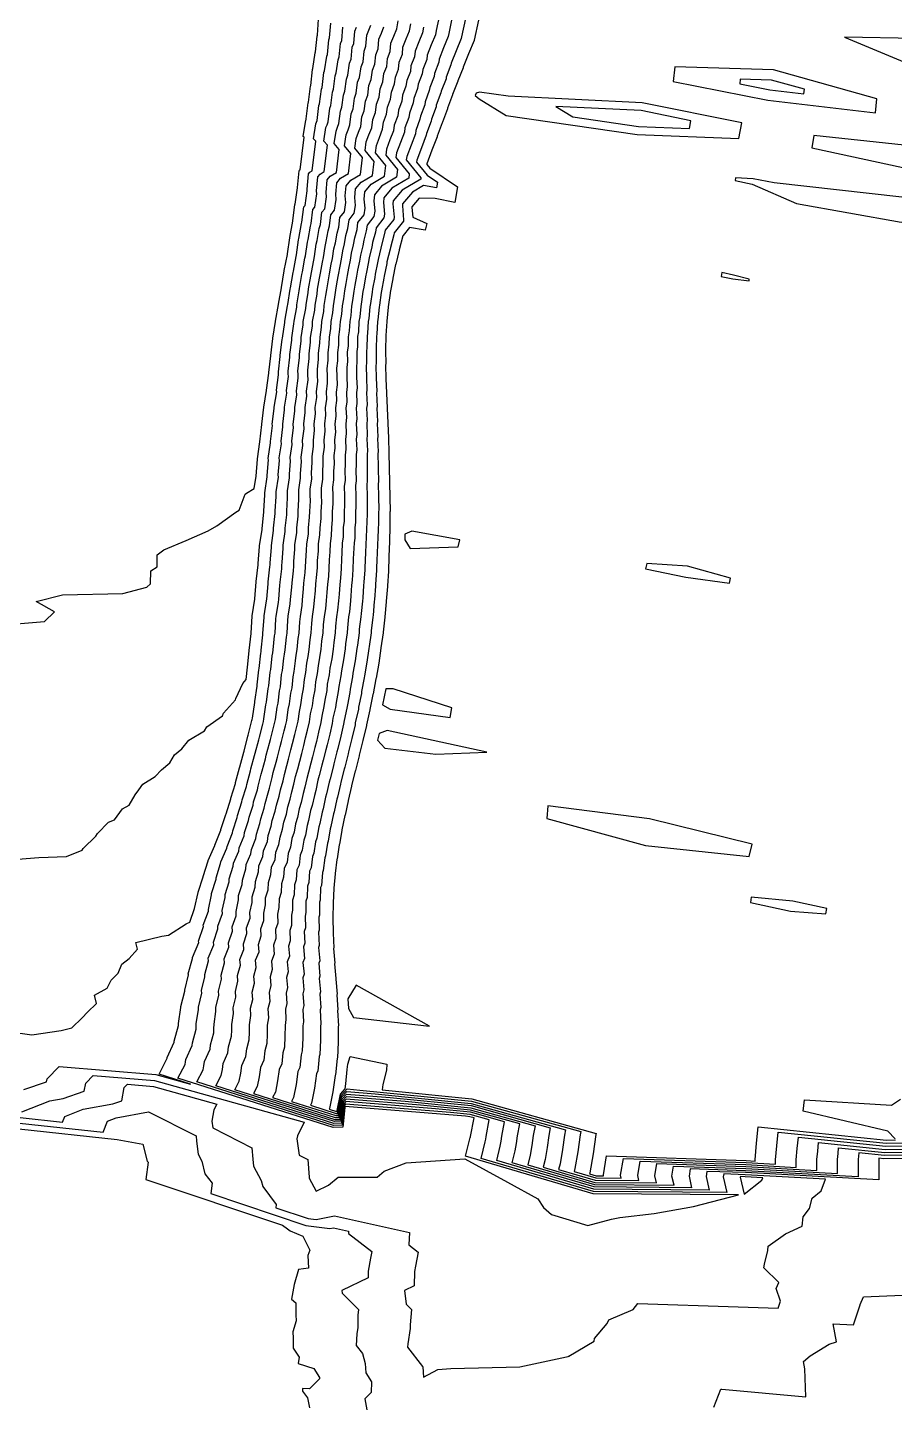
# Model space of a CAD drawing. Header units: metres. Extents: x 706349 to 713144, y 2649082 to 2655455.
# Drawn here: x 712364.1 to 712487.7, y 2651766.8 to 2651963 of the extents above; entities that cross this region are included whole.
import ezdxf

# ---------------------------------------------------------------- set-up
doc = ezdxf.new("R2010")
doc.units = ezdxf.units.M
doc.layers.add('C-TOPO-MAJR', color=9, linetype='Continuous')
doc.layers.add('C-TOPO-MINR', color=8, linetype='Continuous')

msp = doc.modelspace()

# ---------------------------------------------------------------- linework, layer by layer
at = {"layer": 'C-TOPO-MAJR', "color": 9, "linetype": 'Continuous', "lineweight": -3, "flags": 128}
msp.add_lwpolyline([(712422.78, 2651964.81), (712422.32, 2651962.63), (712422.22, 2651962.01), (712421.62, 2651960.56), (712421.03, 2651959.1), (712420.98, 2651958.47), (712420.41, 2651957.04), (712420.35, 2651956.43), (712419.77, 2651954.98), (712419.68, 2651954.37), (712419.14, 2651952.91), (712419.06, 2651952.29), (712418.51, 2651950.83), (712418.43, 2651950.2), (712417.88, 2651948.74), (712417.8, 2651948.11), (712417.24, 2651946.64), (712416.69, 2651945.16), (712416.59, 2651944.52), (712418.48, 2651942.2), (712418.41, 2651941.57), (712416.01, 2651940.14), (712414.86, 2651938.77), (712414.8, 2651938.11), (712414.94, 2651936.43), (712414.86, 2651935.89), (712413.75, 2651934.5), (712413.67, 2651933.86), (712413.26, 2651932.37), (712413.15, 2651931.74), (712412.79, 2651930.25), (712412.7, 2651929.62), (712412.39, 2651928.14), (712412.27, 2651927.51), (712412, 2651926.03), (712411.89, 2651925.38), (712411.69, 2651923.91), (712411.58, 2651923.26), (712411.44, 2651921.77), (712411.32, 2651921.12), (712411.24, 2651919.63), (712411.13, 2651918.98), (712411.11, 2651917.5), (712411.02, 2651916.83), (712411.03, 2651915.33), (712410.96, 2651914.67), (712410.99, 2651913.16), (712411.05, 2651911.64), (712410.97, 2651910.98), (712411.04, 2651909.44), (712410.94, 2651908.78), (712411.02, 2651907.23), (712410.94, 2651906.56), (712411.01, 2651905.01), (712410.93, 2651904.34), (712411, 2651902.81), (712410.9, 2651902.14), (712410.94, 2651900.61), (712410.89, 2651899.95), (712410.93, 2651898.42), (712410.82, 2651897.74), (712410.86, 2651896.21), (712410.88, 2651894.68), (712410.84, 2651894), (712410.82, 2651892.46), (712410.75, 2651891.77), (712410.72, 2651890.24), (712410.62, 2651889.55), (712410.56, 2651888.02), (712410.5, 2651887.3), (712410.45, 2651885.78), (712410.35, 2651884.23), (712410.27, 2651883.53), (712410.17, 2651881.98), (712410.1, 2651881.27), (712409.96, 2651879.71), (712409.85, 2651879), (712409.67, 2651877.45), (712409.63, 2651876.72), (712409.41, 2651875.17), (712409.34, 2651874.45), (712409.1, 2651872.88), (712408.82, 2651871.31), (712408.74, 2651870.61), (712408.44, 2651869.06), (712408.37, 2651868.35), (712408.06, 2651866.8), (712407.96, 2651866.1), (712407.61, 2651864.54), (712407.51, 2651863.82), (712407.15, 2651862.27), (712406.78, 2651860.74), (712406.6, 2651860.06), (712406.23, 2651858.56), (712406.04, 2651857.86), (712405.67, 2651856.39), (712405.48, 2651855.7), (712405.15, 2651854.24), (712404.97, 2651853.54), (712404.65, 2651852.1), (712404.43, 2651851.4), (712404.15, 2651849.97), (712403.92, 2651849.27), (712403.68, 2651847.86), (712403.44, 2651847.16), (712403.24, 2651845.74), (712402.96, 2651845.04), (712402.79, 2651843.62), (712402.48, 2651842.92), (712402.37, 2651841.5), (712402.14, 2651840.77), (712402.09, 2651839.35), (712401.85, 2651838.63), (712401.84, 2651837.2), (712401.68, 2651836.45), (712401.72, 2651835.01), (712401.45, 2651834.28), (712401.53, 2651832.82), (712401.28, 2651832.06), (712401.4, 2651830.6), (712401.09, 2651829.83), (712401.22, 2651828.38), (712401, 2651827.59), (712401.12, 2651826.14), (712400.94, 2651825.35), (712401.03, 2651823.87), (712400.83, 2651823.07), (712400.91, 2651821.57), (712400.78, 2651820.75), (712400.77, 2651819.21), (712400.7, 2651817.65), (712400.48, 2651816.85), (712400.32, 2651815.27), (712399.96, 2651814.46), (712399.72, 2651812.86), (712399.41, 2651811.25), (712399, 2651810.46), (712407.95, 2651807.61), (712408.52, 2651807.63), (712408.63, 2651808.76), (712408.93, 2651810.27), (712409.56, 2651810.96), (712415.76, 2651810.46), (712427.3, 2651809.31), (712438.59, 2651806.16), (712438.39, 2651805.07), (712438.13, 2651803.33), (712437.85, 2651801.62), (712437.58, 2651800.53), (712444.96, 2651798.36), (712453.73, 2651798.29), (712453.49, 2651799.31), (712453.78, 2651801.04), (712466.47, 2651800.61), (712476.59, 2651800.06), (712476.6, 2651801.61), (712476.71, 2651802.83), (712476.83, 2651804.05), (712486.35, 2651803.06), (712496.39, 2651803.23)], dxfattribs=at)
at = {"layer": 'C-TOPO-MAJR', "color": 9, "linetype": 'Continuous', "lineweight": -3, "elevation": -10, "flags": 128}
msp.add_lwpolyline([(712363.27, 2651808.43), (712367.27, 2651809.99), (712369.16, 2651810.33), (712372.15, 2651811.35), (712372.37, 2651812.51), (712373.44, 2651813.61), (712382.19, 2651812.89), (712403.51, 2651806.94), (712402.54, 2651804.99), (712402.46, 2651804.56), (712402.78, 2651802.26), (712404.02, 2651801.63), (712404.23, 2651799.12), (712404.24, 2651798.97), (712405.22, 2651797.11), (712407, 2651797.97), (712408.37, 2651799.12), (712413.91, 2651799.11), (712414.92, 2651799.94), (712418.04, 2651801.13), (712426.41, 2651801.71), (712432.49, 2651798.4), (712436.84, 2651796.04), (712437.61, 2651794.78), (712438.76, 2651793.8), (712443.96, 2651792.23), (712447.31, 2651793.13), (712448.5, 2651793.37), (712453.4, 2651793.92), (712459.01, 2651794.93), (712465.4, 2651796.58), (712444.7, 2651796.75), (712426.53, 2651802.1), (712427.19, 2651804.77), (712427.2, 2651804.83), (712427.21, 2651804.89), (712427.72, 2651807.56), (712427.13, 2651807.73), (712426.53, 2651807.79), (712409.37, 2651809.17), (712409.33, 2651809.12), (712409.31, 2651809.02), (712409.03, 2651806.23), (712407.62, 2651806.18), (712385.52, 2651813.24), (712386.53, 2651815.18), (712386.59, 2651815.53), (712386.65, 2651815.88), (712387.54, 2651817.86), (712387.57, 2651818.25), (712388.11, 2651820.22), (712388.13, 2651820.61), (712388.13, 2651820.99), (712388.45, 2651823), (712388.43, 2651823.37), (712388.91, 2651825.35), (712388.89, 2651825.71), (712389.36, 2651827.66), (712389.33, 2651828.02), (712389.88, 2651829.97), (712389.84, 2651830.34), (712390.62, 2651832.23), (712390.59, 2651832.63), (712391.2, 2651834.5), (712391.18, 2651834.92), (712391.85, 2651836.71), (712391.83, 2651837.14), (712392.23, 2651839), (712392.24, 2651839.41), (712392.83, 2651841.21), (712392.84, 2651841.63), (712393.4, 2651843.45), (712393.43, 2651843.87), (712394.2, 2651845.61), (712394.25, 2651846.06), (712394.94, 2651847.79), (712395.01, 2651848.25), (712395.59, 2651849.99), (712395.67, 2651850.45), (712396.22, 2651852.17), (712396.31, 2651852.64), (712396.84, 2651854.36), (712396.95, 2651854.84), (712397.4, 2651856.57), (712397.52, 2651857.06), (712397.98, 2651858.76), (712398.11, 2651859.27), (712398.57, 2651861), (712398.7, 2651861.53), (712399.13, 2651863.22), (712399.27, 2651863.78), (712399.4, 2651864.35), (712399.65, 2651866.13), (712399.78, 2651866.71), (712400.01, 2651868.45), (712400.13, 2651869.03), (712400.3, 2651870.77), (712400.41, 2651871.36), (712400.61, 2651873.1), (712400.72, 2651873.7), (712400.81, 2651874.31), (712400.98, 2651876.09), (712401.07, 2651876.7), (712401.18, 2651878.49), (712401.25, 2651879.1), (712401.53, 2651880.84), (712401.58, 2651881.47), (712401.74, 2651883.23), (712401.78, 2651883.87), (712401.98, 2651885.59), (712402.02, 2651886.25), (712402.05, 2651886.88), (712402.18, 2651888.65), (712402.2, 2651889.3), (712402.46, 2651891.01), (712402.47, 2651891.68), (712402.65, 2651893.38), (712402.66, 2651894.06), (712402.77, 2651895.75), (712402.76, 2651896.42), (712402.74, 2651897.1), (712403, 2651898.78), (712402.99, 2651899.47), (712403.11, 2651901.11), (712403.09, 2651901.79), (712403.33, 2651903.44), (712403.29, 2651904.13), (712403.49, 2651905.8), (712403.46, 2651906.51), (712403.67, 2651908.15), (712403.63, 2651908.86), (712403.89, 2651910.47), (712403.85, 2651911.18), (712404.06, 2651912.81), (712404.03, 2651913.51), (712404.01, 2651914.2), (712404.2, 2651915.84), (712404.2, 2651916.53), (712404.41, 2651918.17), (712404.42, 2651918.84), (712404.68, 2651920.46), (712404.71, 2651921.14), (712405.01, 2651922.76), (712405.08, 2651923.45), (712405.34, 2651925.04), (712405.43, 2651925.71), (712405.71, 2651927.31), (712405.83, 2651928), (712406.12, 2651929.56), (712406.26, 2651930.25), (712406.49, 2651931.82), (712406.66, 2651932.51), (712406.94, 2651934.06), (712407.12, 2651934.76), (712407.33, 2651936.34), (712407.85, 2651936.99), (712408.07, 2651938.51), (712408, 2651939.3), (712408.15, 2651940.91), (712408.69, 2651941.56), (712409.82, 2651942.23), (712410.15, 2651945.09), (712409.26, 2651946.19), (712409.5, 2651947.76), (712409.76, 2651948.46), (712410.03, 2651949.16), (712410.22, 2651950.73), (712410.48, 2651951.43), (712410.67, 2651952.97), (712410.94, 2651953.68), (712411.13, 2651955.23), (712411.39, 2651955.93), (712411.62, 2651957.46), (712411.9, 2651958.17), (712412.04, 2651959.69), (712412.32, 2651960.4), (712412.44, 2651961.96), (712412.73, 2651962.68), (712413.03, 2651963.4)], dxfattribs=at)
msp.add_lwpolyline([(712465.7, 2651799.19), (712465.68, 2651799.1), (712466.24, 2651796.7), (712468.75, 2651798.66), (712468.89, 2651799.03), (712466.38, 2651799.17), (712465.7, 2651799.19)], close=True, dxfattribs=at)
at = {"layer": 'C-TOPO-MINR', "color": 8, "linetype": 'Continuous', "lineweight": -3, "flags": 128}
for points, elevation in [([(712359.66, 2651877.79), (712366.51, 2651878.35), (712367.92, 2651879.7), (712365.32, 2651881.2), (712369.08, 2651882.13), (712377.67, 2651882.32), (712381.07, 2651883.25), (712381.58, 2651883.73), (712381.67, 2651885.58), (712382.56, 2651886.14), (712382.57, 2651887.84), (712383.49, 2651888.55), (712386.67, 2651889.91), (712389.83, 2651891.28), (712391.07, 2651891.98), (712393.76, 2651893.95), (712394.23, 2651894.23), (712395.09, 2651896.51), (712395.29, 2651896.65), (712396.39, 2651897.31), (712396.66, 2651899.06), (712396.66, 2651899.08), (712396.84, 2651901.5), (712396.84, 2651901.52), (712397.19, 2651903.94), (712397.19, 2651903.97), (712397.47, 2651906.43), (712397.47, 2651906.46), (712397.78, 2651908.89), (712397.78, 2651908.93), (712398.16, 2651911.3), (712398.16, 2651911.35), (712398.46, 2651913.75), (712398.46, 2651913.79), (712398.46, 2651913.83), (712398.74, 2651916.25), (712398.74, 2651916.28), (712399.06, 2651918.7), (712399.06, 2651918.74), (712399.43, 2651921.13), (712399.43, 2651921.16), (712399.87, 2651923.55), (712399.87, 2651923.59), (712400.26, 2651925.94), (712400.26, 2651925.98), (712400.67, 2651928.35), (712400.68, 2651928.39), (712401.11, 2651930.7), (712401.12, 2651930.75), (712401.46, 2651933.07), (712401.47, 2651933.12), (712401.87, 2651935.41), (712401.89, 2651935.47), (712402.19, 2651937.81), (712402.24, 2651937.87), (712402.58, 2651940.17), (712402.57, 2651940.24), (712402.79, 2651942.63), (712402.84, 2651942.69), (712402.95, 2651942.75), (712403.49, 2651947.41), (712403.39, 2651947.52), (712403.74, 2651949.84), (712403.78, 2651949.92), (712403.81, 2651950.01), (712404.09, 2651952.32), (712404.13, 2651952.41), (712404.4, 2651954.69), (712404.44, 2651954.79), (712404.72, 2651957.08), (712404.76, 2651957.19), (712405.09, 2651959.44), (712405.14, 2651959.56), (712405.35, 2651961.81), (712405.4, 2651961.94), (712405.57, 2651964.25)], -18), ([(712424.63, 2651964.57), (712424.13, 2651962.17), (712424.06, 2651961.74), (712423.39, 2651960.13), (712422.75, 2651958.53), (712422.71, 2651958.09), (712422.08, 2651956.51), (712422.04, 2651956.08), (712421.4, 2651954.49), (712421.34, 2651954.05), (712420.74, 2651952.45), (712420.69, 2651952.01), (712420.08, 2651950.4), (712420.02, 2651949.96), (712419.41, 2651948.34), (712419.36, 2651947.9), (712418.74, 2651946.28), (712418.13, 2651944.64), (712418.06, 2651944.19), (712420.14, 2651941.62), (712420.12, 2651941.43), (712417.47, 2651939.85), (712416.2, 2651938.34), (712416.16, 2651937.88), (712416.32, 2651936.02), (712416.27, 2651935.67), (712415.04, 2651934.13), (712414.98, 2651933.68), (712414.53, 2651932.03), (712414.45, 2651931.59), (712414.05, 2651929.94), (712413.98, 2651929.49), (712413.64, 2651927.85), (712413.56, 2651927.41), (712413.26, 2651925.77), (712413.18, 2651925.31), (712412.96, 2651923.68), (712412.89, 2651923.23), (712412.72, 2651921.57), (712412.64, 2651921.11), (712412.55, 2651919.47), (712412.48, 2651919.01), (712412.44, 2651917.36), (712412.38, 2651916.89), (712412.4, 2651915.23), (712412.35, 2651914.76), (712412.39, 2651913.09), (712412.45, 2651911.4), (712412.39, 2651910.94), (712412.47, 2651909.23), (712412.4, 2651908.77), (712412.5, 2651907.04), (712412.44, 2651906.57), (712412.51, 2651904.86), (712412.45, 2651904.38), (712412.53, 2651902.68), (712412.47, 2651902.21), (712412.51, 2651900.52), (712412.47, 2651900.05), (712412.51, 2651898.35), (712412.44, 2651897.87), (712412.48, 2651896.17), (712412.5, 2651894.47), (712412.47, 2651893.99), (712412.46, 2651892.28), (712412.4, 2651891.79), (712412.37, 2651890.09), (712412.3, 2651889.6), (712412.24, 2651887.89), (712412.2, 2651887.39), (712412.14, 2651885.69), (712412.03, 2651883.96), (712411.97, 2651883.46), (712411.85, 2651881.73), (712411.81, 2651881.23), (712411.65, 2651879.48), (712411.57, 2651878.99), (712411.37, 2651877.24), (712411.34, 2651876.73), (712411.09, 2651874.98), (712411.04, 2651874.47), (712410.78, 2651872.72), (712410.46, 2651870.96), (712410.41, 2651870.46), (712410.07, 2651868.71), (712410.02, 2651868.21), (712409.67, 2651866.47), (712409.6, 2651865.97), (712409.2, 2651864.22), (712409.13, 2651863.71), (712408.72, 2651861.97), (712408.31, 2651860.25), (712408.18, 2651859.77), (712407.76, 2651858.07), (712407.63, 2651857.58), (712407.21, 2651855.91), (712407.07, 2651855.43), (712406.7, 2651853.77), (712406.57, 2651853.28), (712406.21, 2651851.65), (712406.06, 2651851.16), (712405.73, 2651849.53), (712405.58, 2651849.04), (712405.3, 2651847.44), (712405.13, 2651846.94), (712404.9, 2651845.33), (712404.7, 2651844.83), (712404.51, 2651843.23), (712404.29, 2651842.73), (712404.16, 2651841.11), (712404, 2651840.59), (712403.94, 2651838.98), (712403.77, 2651838.47), (712403.76, 2651836.84), (712403.65, 2651836.31), (712403.7, 2651834.67), (712403.51, 2651834.16), (712403.59, 2651832.49), (712403.42, 2651831.95), (712403.56, 2651830.27), (712403.34, 2651829.73), (712403.49, 2651828.06), (712403.33, 2651827.51), (712403.48, 2651825.83), (712403.34, 2651825.27), (712403.45, 2651823.58), (712403.31, 2651823.01), (712403.4, 2651821.28), (712403.31, 2651820.7), (712403.3, 2651818.93), (712403.21, 2651817.14), (712403.06, 2651816.57), (712402.88, 2651814.75), (712402.62, 2651814.18), (712402.35, 2651812.33), (712401.98, 2651810.47), (712401.69, 2651809.91), (712408.01, 2651807.9), (712408.42, 2651807.91), (712408.5, 2651808.71), (712408.84, 2651810.5), (712409.59, 2651811.32), (712413.61, 2651811), (712427.33, 2651809.63), (712440.77, 2651805.88), (712440.62, 2651805.11), (712440.32, 2651803.03), (712439.98, 2651800.99), (712439.78, 2651800.22), (712445.01, 2651798.68), (712451.22, 2651798.63), (712451.05, 2651799.36), (712451.4, 2651801.41), (712466.49, 2651800.89), (712473.65, 2651800.5), (712473.66, 2651801.6), (712473.8, 2651803.2), (712473.96, 2651804.79), (712486.41, 2651803.51), (712493.52, 2651803.62)], 2), ([(712426.49, 2651964.33), (712425.93, 2651961.71), (712425.89, 2651961.46), (712425.17, 2651959.71), (712424.46, 2651957.96), (712424.44, 2651957.7), (712423.75, 2651955.98), (712423.73, 2651955.73), (712423.03, 2651953.99), (712423, 2651953.74), (712422.34, 2651951.99), (712422.31, 2651951.73), (712421.64, 2651949.97), (712421.61, 2651949.71), (712420.94, 2651947.95), (712420.91, 2651947.69), (712420.23, 2651945.91), (712419.56, 2651944.12), (712419.52, 2651943.86), (712421.05, 2651941.97), (712422.51, 2651940.98), (712422.38, 2651940.16), (712420.53, 2651940.52), (712418.93, 2651939.57), (712417.54, 2651937.91), (712417.52, 2651937.64), (712417.69, 2651935.6), (712417.67, 2651935.45), (712416.32, 2651933.77), (712416.29, 2651933.5), (712415.8, 2651931.69), (712415.75, 2651931.43), (712415.31, 2651929.63), (712415.27, 2651929.37), (712414.89, 2651927.57), (712414.85, 2651927.31), (712414.52, 2651925.51), (712414.47, 2651925.24), (712414.23, 2651923.46), (712414.19, 2651923.19), (712414.01, 2651921.38), (712413.96, 2651921.11), (712413.86, 2651919.3), (712413.82, 2651919.03), (712413.78, 2651917.23), (712413.75, 2651916.95), (712413.77, 2651915.12), (712413.73, 2651914.85), (712413.78, 2651913.02), (712413.85, 2651911.17), (712413.82, 2651910.9), (712413.9, 2651909.02), (712413.86, 2651908.75), (712413.97, 2651906.86), (712413.93, 2651906.58), (712414.01, 2651904.7), (712413.98, 2651904.42), (712414.07, 2651902.56), (712414.03, 2651902.28), (712414.07, 2651900.42), (712414.05, 2651900.14), (712414.1, 2651898.28), (712414.06, 2651898), (712414.1, 2651896.13), (712414.13, 2651894.26), (712414.11, 2651893.98), (712414.09, 2651892.1), (712414.06, 2651891.81), (712414.02, 2651889.94), (712413.98, 2651889.65), (712413.91, 2651887.77), (712413.89, 2651887.47), (712413.83, 2651885.6), (712413.7, 2651883.68), (712413.67, 2651883.39), (712413.54, 2651881.48), (712413.51, 2651881.19), (712413.34, 2651879.26), (712413.29, 2651878.97), (712413.07, 2651877.03), (712413.05, 2651876.73), (712412.78, 2651874.8), (712412.75, 2651874.5), (712412.46, 2651872.55), (712412.11, 2651870.6), (712412.07, 2651870.31), (712411.7, 2651868.37), (712411.67, 2651868.08), (712411.27, 2651866.14), (712411.24, 2651865.85), (712410.8, 2651863.91), (712410.76, 2651863.61), (712410.3, 2651861.66), (712409.84, 2651859.75), (712409.76, 2651859.47), (712409.29, 2651857.58), (712409.22, 2651857.3), (712408.75, 2651855.44), (712408.67, 2651855.15), (712408.25, 2651853.3), (712408.17, 2651853.02), (712407.77, 2651851.19), (712407.68, 2651850.91), (712407.32, 2651849.09), (712407.23, 2651848.8), (712406.91, 2651847.02), (712406.82, 2651846.73), (712406.56, 2651844.92), (712406.44, 2651844.63), (712406.23, 2651842.83), (712406.1, 2651842.54), (712405.96, 2651840.72), (712405.86, 2651840.42), (712405.79, 2651838.61), (712405.7, 2651838.31), (712405.69, 2651836.48), (712405.62, 2651836.17), (712405.67, 2651834.33), (712405.56, 2651834.03), (712405.66, 2651832.15), (712405.55, 2651831.84), (712405.72, 2651829.95), (712405.59, 2651829.63), (712405.76, 2651827.75), (712405.67, 2651827.42), (712405.83, 2651825.53), (712405.75, 2651825.2), (712405.87, 2651823.28), (712405.79, 2651822.95), (712405.9, 2651820.99), (712405.84, 2651820.66), (712405.83, 2651818.65), (712405.73, 2651816.62), (712405.64, 2651816.29), (712405.44, 2651814.23), (712405.29, 2651813.9), (712404.97, 2651811.8), (712404.56, 2651809.68), (712404.39, 2651809.36), (712408.08, 2651808.18), (712408.31, 2651808.19), (712408.36, 2651808.65), (712408.76, 2651810.73), (712409.63, 2651811.68), (712411.46, 2651811.53), (712427.36, 2651809.95), (712442.94, 2651805.6), (712442.86, 2651805.15), (712442.51, 2651802.73), (712442.11, 2651800.36), (712441.99, 2651799.91), (712445.07, 2651799), (712448.71, 2651798.97), (712448.61, 2651799.4), (712449.01, 2651801.77), (712466.5, 2651801.18), (712470.71, 2651800.95), (712470.72, 2651801.6), (712470.89, 2651803.57), (712471.09, 2651805.54), (712486.48, 2651803.95), (712490.65, 2651804.02)], 4), ([(712428.34, 2651964.09), (712427.74, 2651961.25), (712427.73, 2651961.18), (712426.95, 2651959.28), (712426.18, 2651957.39), (712426.17, 2651957.31), (712425.43, 2651955.45), (712425.42, 2651955.38), (712424.67, 2651953.5), (712424.65, 2651953.43), (712423.95, 2651951.53), (712423.94, 2651951.45), (712423.21, 2651949.54), (712423.2, 2651949.47), (712422.47, 2651947.55), (712422.47, 2651947.47), (712421.73, 2651945.55), (712421, 2651943.6), (712420.99, 2651943.52), (712421.43, 2651942.98), (712425.36, 2651940.31), (712425.01, 2651938.09), (712422.17, 2651938.65), (712419.9, 2651938.69), (712418.88, 2651937.48), (712418.87, 2651937.4), (712419, 2651936.01), (712421, 2651935.09), (712420.76, 2651934.17), (712418.53, 2651934.55), (712417.6, 2651933.4), (712417.59, 2651933.32), (712417.06, 2651931.36), (712417.05, 2651931.28), (712416.56, 2651929.32), (712416.55, 2651929.24), (712416.15, 2651927.28), (712416.13, 2651927.21), (712415.77, 2651925.25), (712415.76, 2651925.18), (712415.5, 2651923.23), (712415.49, 2651923.15), (712415.29, 2651921.18), (712415.28, 2651921.1), (712415.17, 2651919.14), (712415.16, 2651919.06), (712415.12, 2651917.09), (712415.11, 2651917.02), (712415.13, 2651915.02), (712415.12, 2651914.94), (712415.17, 2651912.95), (712415.25, 2651910.93), (712415.24, 2651910.86), (712415.34, 2651908.81), (712415.32, 2651908.74), (712415.44, 2651906.67), (712415.43, 2651906.6), (712415.52, 2651904.54), (712415.51, 2651904.46), (712415.6, 2651902.43), (712415.59, 2651902.35), (712415.64, 2651900.32), (712415.64, 2651900.24), (712415.68, 2651898.21), (712415.67, 2651898.13), (712415.72, 2651896.09), (712415.75, 2651894.05), (712415.74, 2651893.96), (712415.72, 2651891.91), (712415.72, 2651891.83), (712415.68, 2651889.78), (712415.66, 2651889.7), (712415.59, 2651887.64), (712415.58, 2651887.56), (712415.51, 2651885.51), (712415.38, 2651883.41), (712415.37, 2651883.33), (712415.22, 2651881.23), (712415.22, 2651881.15), (712415.02, 2651879.03), (712415.01, 2651878.95), (712414.77, 2651876.82), (712414.76, 2651876.74), (712414.46, 2651874.61), (712414.45, 2651874.53), (712414.14, 2651872.39), (712413.75, 2651870.24), (712413.74, 2651870.16), (712413.33, 2651868.03), (712413.32, 2651867.94), (712412.88, 2651865.81), (712412.87, 2651865.73), (712412.39, 2651863.59), (712412.38, 2651863.5), (712411.88, 2651861.36), (712411.37, 2651859.26), (712411.35, 2651859.18), (712410.82, 2651857.1), (712410.8, 2651857.01), (712410.28, 2651854.96), (712410.26, 2651854.88), (712409.8, 2651852.84), (712409.78, 2651852.75), (712409.33, 2651850.74), (712409.31, 2651850.66), (712408.9, 2651848.65), (712408.88, 2651848.56), (712408.53, 2651846.59), (712408.5, 2651846.51), (712408.21, 2651844.5), (712408.18, 2651844.42), (712407.95, 2651842.43), (712407.91, 2651842.35), (712407.75, 2651840.34), (712407.72, 2651840.25), (712407.65, 2651838.24), (712407.62, 2651838.15), (712407.61, 2651836.12), (712407.59, 2651836.04), (712407.65, 2651833.99), (712407.62, 2651833.9), (712407.72, 2651831.81), (712407.69, 2651831.73), (712407.87, 2651829.62), (712407.84, 2651829.53), (712408.03, 2651827.43), (712408, 2651827.33), (712408.19, 2651825.22), (712408.16, 2651825.13), (712408.3, 2651822.99), (712408.27, 2651822.89), (712408.39, 2651820.71), (712408.37, 2651820.61), (712408.35, 2651818.37), (712408.25, 2651816.11), (712408.22, 2651816.01), (712407.99, 2651813.71), (712407.95, 2651813.61), (712407.6, 2651811.26), (712407.14, 2651808.9), (712407.09, 2651808.8), (712408.14, 2651808.47), (712408.21, 2651808.47), (712408.22, 2651808.6), (712408.68, 2651810.96), (712409.36, 2651811.71), (712409.47, 2651812.42), (712409.64, 2651814.46), (712409.71, 2651815.21), (712410.06, 2651816.32), (712415.3, 2651815.21), (712415.23, 2651814.38), (712414.72, 2651812.31), (712414.65, 2651811.54), (712427.4, 2651810.27), (712445.12, 2651805.32), (712445.09, 2651805.18), (712444.69, 2651802.43), (712444.24, 2651799.73), (712444.2, 2651799.59), (712445.12, 2651799.32), (712446.2, 2651799.31), (712446.17, 2651799.44), (712446.63, 2651802.14), (712466.52, 2651801.47), (712467.78, 2651801.4), (712467.78, 2651801.59), (712467.98, 2651803.94), (712468.22, 2651806.28), (712486.54, 2651804.39), (712487.79, 2651804.41)], 6), ([(712358.56, 2651820.24), (712364.71, 2651819.4), (712368.85, 2651820.04), (712370.39, 2651820.38), (712371.88, 2651821.85), (712372.64, 2651822.62), (712373.92, 2651823.89), (712373.6, 2651825.04), (712375.42, 2651826.06), (712375.98, 2651827.21), (712377.01, 2651828.19), (712377.5, 2651829.48), (712378.56, 2651830.29), (712379.73, 2651831.61), (712379.5, 2651832.58), (712383.2, 2651833.46), (712384.15, 2651833.63), (712386.71, 2651835.25), (712386.78, 2651835.28), (712387.19, 2651835.49), (712387.89, 2651837.4), (712387.89, 2651837.42), (712388.39, 2651839.71), (712388.39, 2651839.73), (712389.12, 2651841.95), (712389.12, 2651841.97), (712389.81, 2651844.22), (712389.81, 2651844.25), (712390.76, 2651846.41), (712390.77, 2651846.47), (712391.63, 2651848.61), (712391.64, 2651848.69), (712392.35, 2651850.84), (712392.37, 2651850.92), (712393.04, 2651853.05), (712393.06, 2651853.14), (712393.72, 2651855.26), (712393.74, 2651855.37), (712394.3, 2651857.5), (712394.33, 2651857.61), (712394.91, 2651859.71), (712394.94, 2651859.84), (712395.5, 2651861.97), (712395.54, 2651862.12), (712396.07, 2651864.21), (712396.11, 2651864.38), (712396.15, 2651864.56), (712396.46, 2651866.77), (712396.5, 2651866.95), (712396.79, 2651869.11), (712396.83, 2651869.3), (712397.04, 2651871.46), (712397.08, 2651871.66), (712397.32, 2651873.82), (712397.36, 2651874.03), (712397.39, 2651874.25), (712397.61, 2651876.46), (712397.64, 2651876.69), (712397.79, 2651878.91), (712397.81, 2651879.14), (712398.15, 2651881.29), (712398.17, 2651881.55), (712398.37, 2651883.73), (712398.39, 2651884), (712398.63, 2651886.14), (712398.65, 2651886.43), (712398.66, 2651886.72), (712398.83, 2651888.9), (712398.84, 2651889.2), (712399.15, 2651891.32), (712399.16, 2651891.64), (712399.39, 2651893.74), (712399.39, 2651894.08), (712399.53, 2651896.17), (712399.52, 2651896.51), (712399.51, 2651896.84), (712399.83, 2651898.92), (712399.82, 2651899.27), (712399.97, 2651901.3), (712399.96, 2651901.66), (712400.26, 2651903.69), (712400.24, 2651904.05), (712400.48, 2651906.12), (712400.46, 2651906.48), (712400.72, 2651908.52), (712400.7, 2651908.9), (712401.02, 2651910.89), (712401.01, 2651911.27), (712401.26, 2651913.28), (712401.25, 2651913.65), (712401.24, 2651914.02), (712401.47, 2651916.04), (712401.47, 2651916.41), (712401.73, 2651918.44), (712401.74, 2651918.79), (712402.05, 2651920.79), (712402.07, 2651921.15), (712402.44, 2651923.15), (712402.48, 2651923.52), (712402.8, 2651925.49), (712402.85, 2651925.85), (712403.19, 2651927.83), (712403.26, 2651928.19), (712403.62, 2651930.13), (712403.69, 2651930.5), (712403.98, 2651932.44), (712404.07, 2651932.81), (712404.4, 2651934.74), (712404.51, 2651935.11), (712404.76, 2651937.08), (712405.04, 2651937.43), (712405.32, 2651939.34), (712405.29, 2651939.77), (712405.47, 2651941.77), (712405.77, 2651942.12), (712406.38, 2651942.49), (712406.82, 2651946.25), (712406.33, 2651946.86), (712406.62, 2651948.8), (712406.77, 2651949.19), (712406.92, 2651949.58), (712407.15, 2651951.52), (712407.3, 2651951.92), (712407.54, 2651953.83), (712407.69, 2651954.23), (712407.93, 2651956.15), (712408.08, 2651956.56), (712408.35, 2651958.45), (712408.52, 2651958.86), (712408.69, 2651960.75), (712408.86, 2651961.17), (712409.01, 2651963.11)], -14), ([(712362.7, 2651844.46), (712365.67, 2651844.69), (712369.63, 2651844.85), (712371.86, 2651845.75), (712372, 2651845.96), (712373.82, 2651847.72), (712374.03, 2651848.09), (712375.62, 2651849.74), (712376.49, 2651850.08), (712377.6, 2651851.65), (712378.54, 2651852.13), (712379.41, 2651853.62), (712379.96, 2651854.35), (712380.51, 2651855.14), (712382.29, 2651856.25), (712383.17, 2651857.2), (712384.36, 2651858.18), (712385.04, 2651859.34), (712386.06, 2651860.19), (712387.07, 2651861.4), (712389.28, 2651862.74), (712389.64, 2651863.34), (712391.88, 2651864.9), (712392.01, 2651865.26), (712393.74, 2651867.19), (712393.75, 2651867.35), (712394.76, 2651869.48), (712395.25, 2651870.09), (712395.41, 2651871.81), (712395.41, 2651871.81), (712395.68, 2651874.17), (712395.68, 2651874.2), (712395.69, 2651874.22), (712395.93, 2651876.64), (712395.93, 2651876.68), (712396.09, 2651879.11), (712396.09, 2651879.16), (712396.46, 2651881.52), (712396.47, 2651881.59), (712396.68, 2651883.98), (712396.69, 2651884.07), (712396.96, 2651886.41), (712396.97, 2651886.52), (712396.97, 2651886.63), (712397.15, 2651889.02), (712397.16, 2651889.14), (712397.5, 2651891.47), (712397.5, 2651891.62), (712397.75, 2651893.93), (712397.75, 2651894.09), (712397.9, 2651896.39), (712397.9, 2651896.55), (712397.9, 2651896.71), (712398.25, 2651898.99), (712398.24, 2651899.18), (712398.41, 2651901.4), (712398.4, 2651901.59), (712398.72, 2651903.81), (712398.71, 2651904.01), (712398.98, 2651906.27), (712398.97, 2651906.47), (712399.25, 2651908.71), (712399.24, 2651908.91), (712399.59, 2651911.1), (712399.58, 2651911.31), (712399.86, 2651913.51), (712399.85, 2651913.72), (712399.85, 2651913.93), (712400.11, 2651916.15), (712400.11, 2651916.34), (712400.39, 2651918.57), (712400.4, 2651918.76), (712400.74, 2651920.96), (712400.75, 2651921.15), (712401.15, 2651923.35), (712401.17, 2651923.55), (712401.53, 2651925.72), (712401.56, 2651925.92), (712401.93, 2651928.09), (712401.97, 2651928.29), (712402.36, 2651930.41), (712402.41, 2651930.62), (712402.72, 2651932.75), (712402.77, 2651932.97), (712403.14, 2651935.08), (712403.2, 2651935.29), (712403.48, 2651937.45), (712403.64, 2651937.65), (712403.95, 2651939.75), (712403.93, 2651940), (712404.13, 2651942.2), (712404.3, 2651942.41), (712404.67, 2651942.62), (712405.15, 2651946.83), (712404.86, 2651947.19), (712405.18, 2651949.32), (712405.27, 2651949.56), (712405.36, 2651949.8), (712405.62, 2651951.92), (712405.71, 2651952.16), (712405.97, 2651954.26), (712406.07, 2651954.51), (712406.32, 2651956.61), (712406.42, 2651956.87), (712406.72, 2651958.94), (712406.83, 2651959.21), (712407.02, 2651961.28), (712407.13, 2651961.55), (712407.29, 2651963.68)], -16), ([(712363.02, 2651807.62), (712369.06, 2651806.96), (712369.38, 2651807.77), (712372, 2651808.79), (712376.24, 2651809.55), (712377.51, 2651809.98), (712377.86, 2651811.88), (712378.31, 2651812.35), (712382.02, 2651812.04), (712391.07, 2651809.52), (712390.65, 2651808.69), (712390.36, 2651807.1), (712390.5, 2651806.12), (712396.06, 2651803.31), (712396.19, 2651801.67), (712396.31, 2651800.67), (712397.38, 2651798.63), (712397.6, 2651797.78), (712399.53, 2651795.23), (712399.46, 2651794.73), (712404.07, 2651793.19), (712405.23, 2651793.05), (712407.84, 2651793.57), (712418.53, 2651791.23), (712418.43, 2651789.44), (712419.76, 2651788.4), (712419.36, 2651786.41), (712419.22, 2651785.66), (712419.21, 2651783.6), (712417.82, 2651782.93), (712418.04, 2651780.98), (712418.81, 2651780.22), (712418.62, 2651778.07), (712418.61, 2651777.53), (712418.28, 2651775.35), (712418.25, 2651774.85), (712420.4, 2651772.13), (712420.41, 2651772.07), (712420.5, 2651770.57), (712422.57, 2651771.66), (712424.4, 2651771.81), (712434.25, 2651772.06), (712440.9, 2651773.48), (712441.16, 2651773.55), (712441.17, 2651773.58), (712441.23, 2651773.6), (712444.83, 2651775.72), (712444.88, 2651776.12), (712446.68, 2651778.24), (712446.93, 2651778.77), (712450.4, 2651780.24), (712451.08, 2651781.08), (712465.36, 2651780.63), (712471.08, 2651780.44), (712471.4, 2651781.41), (712470.81, 2651783.23), (712471.18, 2651784.1), (712469.03, 2651786.17), (712469.11, 2651786.7), (712469.62, 2651788.67), (712469.66, 2651789.27), (712472.14, 2651791.01), (712474.51, 2651792.11), (712474.65, 2651793.46), (712475.54, 2651794.66), (712475.91, 2651796.13), (712477.21, 2651797.15), (712477.84, 2651798.84), (712466.39, 2651799.46), (712463.32, 2651799.56), (712463.25, 2651799.14), (712463.76, 2651796.92), (712444.75, 2651797.07), (712428.74, 2651801.79), (712429.32, 2651804.14), (712429.39, 2651804.53), (712429.45, 2651804.92), (712429.89, 2651807.28), (712427.16, 2651808.04), (712424.37, 2651808.32), (712409.41, 2651809.53), (712409.25, 2651809.35), (712409.18, 2651808.97), (712408.93, 2651806.51), (712407.69, 2651806.47), (712388.21, 2651812.68), (712389.1, 2651814.39), (712389.22, 2651815), (712389.31, 2651815.59), (712390.09, 2651817.34), (712390.15, 2651817.97), (712390.63, 2651819.71), (712390.65, 2651820.33), (712390.66, 2651820.94), (712390.94, 2651822.71), (712390.91, 2651823.31), (712391.34, 2651825.06), (712391.3, 2651825.64), (712391.71, 2651827.36), (712391.66, 2651827.93), (712392.14, 2651829.65), (712392.09, 2651830.24), (712392.78, 2651831.9), (712392.73, 2651832.51), (712393.27, 2651834.17), (712393.24, 2651834.79), (712393.82, 2651836.37), (712393.8, 2651837), (712394.16, 2651838.64), (712394.16, 2651839.26), (712394.68, 2651840.84), (712394.7, 2651841.45), (712395.19, 2651843.06), (712395.24, 2651843.68), (712395.92, 2651845.22), (712395.99, 2651845.85), (712396.6, 2651847.38), (712396.7, 2651848.04), (712397.21, 2651849.56), (712397.32, 2651850.22), (712397.8, 2651851.73), (712397.94, 2651852.4), (712398.4, 2651853.91), (712398.55, 2651854.58), (712398.95, 2651856.1), (712399.11, 2651856.79), (712399.52, 2651858.29), (712399.7, 2651858.99), (712400.1, 2651860.51), (712400.28, 2651861.24), (712400.66, 2651862.73), (712400.84, 2651863.48), (712401.02, 2651864.24), (712401.24, 2651865.81), (712401.41, 2651866.59), (712401.62, 2651868.12), (712401.78, 2651868.89), (712401.93, 2651870.43), (712402.08, 2651871.21), (712402.25, 2651872.74), (712402.39, 2651873.54), (712402.51, 2651874.33), (712402.67, 2651875.91), (712402.78, 2651876.7), (712402.88, 2651878.28), (712402.97, 2651879.08), (712403.21, 2651880.62), (712403.29, 2651881.43), (712403.43, 2651882.98), (712403.48, 2651883.8), (712403.66, 2651885.32), (712403.71, 2651886.15), (712403.74, 2651886.97), (712403.86, 2651888.52), (712403.89, 2651889.35), (712404.11, 2651890.86), (712404.13, 2651891.69), (712404.29, 2651893.2), (712404.3, 2651894.04), (712404.39, 2651895.53), (712404.38, 2651896.38), (712404.36, 2651897.23), (712404.59, 2651898.71), (712404.57, 2651899.56), (712404.67, 2651901.01), (712404.65, 2651901.86), (712404.86, 2651903.31), (712404.82, 2651904.17), (712404.99, 2651905.64), (712404.95, 2651906.52), (712405.14, 2651907.97), (712405.09, 2651908.85), (712405.32, 2651910.27), (712405.28, 2651911.14), (712405.46, 2651912.58), (712405.42, 2651913.44), (712405.4, 2651914.3), (712405.57, 2651915.74), (712405.56, 2651916.59), (712405.75, 2651918.03), (712405.77, 2651918.87), (712405.99, 2651920.3), (712406.03, 2651921.14), (712406.3, 2651922.56), (712406.38, 2651923.41), (712406.61, 2651924.81), (712406.72, 2651925.65), (712406.97, 2651927.06), (712407.12, 2651927.9), (712407.37, 2651929.28), (712407.55, 2651930.12), (712407.75, 2651931.5), (712407.96, 2651932.35), (712408.2, 2651933.72), (712408.43, 2651934.58), (712408.61, 2651935.97), (712409.25, 2651936.77), (712409.45, 2651938.09), (712409.36, 2651939.06), (712409.5, 2651940.49), (712410.16, 2651941.27), (712411.54, 2651942.09), (712411.82, 2651944.51), (712410.73, 2651945.86), (712410.94, 2651947.24), (712411.26, 2651948.1), (712411.58, 2651948.95), (712411.75, 2651950.33), (712412.07, 2651951.18), (712412.24, 2651952.54), (712412.57, 2651953.4), (712412.73, 2651954.76), (712413.05, 2651955.62), (712413.25, 2651956.96), (712413.59, 2651957.82), (712413.71, 2651959.16), (712414.06, 2651960.01), (712414.16, 2651961.39), (712414.51, 2651962.26), (712414.87, 2651963.12)], -8), ([(712363.56, 2651811.62), (712366.8, 2651812.72), (712366.88, 2651813.13), (712368.58, 2651814.87), (712382.35, 2651813.74), (712387.32, 2651812.35), (712382.82, 2651813.79), (712383.95, 2651815.96), (712383.97, 2651816.06), (712383.98, 2651816.16), (712384.98, 2651818.38), (712384.99, 2651818.52), (712385.59, 2651820.74), (712385.6, 2651820.89), (712385.6, 2651821.04), (712385.95, 2651823.29), (712385.94, 2651823.42), (712386.49, 2651825.65), (712386.48, 2651825.78), (712387, 2651827.97), (712386.99, 2651828.11), (712387.61, 2651830.29), (712387.59, 2651830.44), (712388.47, 2651832.55), (712388.45, 2651832.74), (712389.14, 2651834.84), (712389.13, 2651835.04), (712389.87, 2651837.06), (712389.86, 2651837.28), (712390.31, 2651839.35), (712390.31, 2651839.57), (712390.97, 2651841.58), (712390.98, 2651841.8), (712391.6, 2651843.84), (712391.62, 2651844.06), (712392.48, 2651846.01), (712392.51, 2651846.26), (712393.28, 2651848.2), (712393.32, 2651848.47), (712393.97, 2651850.41), (712394.02, 2651850.69), (712394.63, 2651852.61), (712394.69, 2651852.89), (712395.28, 2651854.81), (712395.34, 2651855.11), (712395.85, 2651857.03), (712395.92, 2651857.34), (712396.45, 2651859.24), (712396.53, 2651859.56), (712397.04, 2651861.48), (712397.12, 2651861.83), (712397.6, 2651863.72), (712397.69, 2651864.08), (712397.78, 2651864.45), (712398.05, 2651866.45), (712398.14, 2651866.83), (712398.4, 2651868.78), (712398.48, 2651869.16), (712398.67, 2651871.12), (712398.74, 2651871.51), (712398.96, 2651873.46), (712399.04, 2651873.87), (712399.1, 2651874.28), (712399.3, 2651876.28), (712399.36, 2651876.69), (712399.49, 2651878.7), (712399.53, 2651879.12), (712399.84, 2651881.07), (712399.88, 2651881.51), (712400.05, 2651883.48), (712400.09, 2651883.93), (712400.31, 2651885.87), (712400.34, 2651886.34), (712400.35, 2651886.8), (712400.5, 2651888.77), (712400.52, 2651889.25), (712400.81, 2651891.16), (712400.82, 2651891.66), (712401.02, 2651893.56), (712401.03, 2651894.07), (712401.15, 2651895.96), (712401.14, 2651896.47), (712401.13, 2651896.97), (712401.42, 2651898.85), (712401.4, 2651899.37), (712401.54, 2651901.21), (712401.53, 2651901.73), (712401.79, 2651903.56), (712401.77, 2651904.09), (712401.98, 2651905.96), (712401.96, 2651906.5), (712402.19, 2651908.34), (712402.16, 2651908.88), (712402.45, 2651910.68), (712402.43, 2651911.23), (712402.66, 2651913.05), (712402.64, 2651913.58), (712402.62, 2651914.11), (712402.84, 2651915.94), (712402.83, 2651916.47), (712403.07, 2651918.3), (712403.08, 2651918.82), (712403.36, 2651920.63), (712403.39, 2651921.14), (712403.73, 2651922.96), (712403.78, 2651923.48), (712404.07, 2651925.26), (712404.14, 2651925.78), (712404.45, 2651927.57), (712404.54, 2651928.1), (712404.87, 2651929.85), (712404.98, 2651930.37), (712405.24, 2651932.13), (712405.37, 2651932.66), (712405.67, 2651934.4), (712405.82, 2651934.94), (712406.04, 2651936.71), (712406.45, 2651937.21), (712406.7, 2651938.92), (712406.65, 2651939.53), (712406.81, 2651941.34), (712407.23, 2651941.84), (712408.1, 2651942.36), (712408.49, 2651945.67), (712407.79, 2651946.52), (712408.06, 2651948.28), (712408.26, 2651948.83), (712408.47, 2651949.37), (712408.69, 2651951.12), (712408.89, 2651951.67), (712409.11, 2651953.4), (712409.32, 2651953.96), (712409.53, 2651955.69), (712409.74, 2651956.25), (712409.98, 2651957.95), (712410.21, 2651958.52), (712410.37, 2651960.22), (712410.59, 2651960.78), (712410.73, 2651962.53), (712410.96, 2651963.11)], -12), ([(712504.99, 2651802.05), (712486.16, 2651801.74), (712485.45, 2651801.81), (712485.44, 2651801.72), (712485.43, 2651801.63), (712485.41, 2651798.71), (712466.41, 2651799.75), (712460.93, 2651799.93), (712460.81, 2651799.19), (712461.25, 2651797.26), (712444.8, 2651797.4), (712430.95, 2651801.47), (712431.45, 2651803.51), (712431.58, 2651804.23), (712431.68, 2651804.96), (712432.07, 2651807), (712427.2, 2651808.36), (712422.22, 2651808.86), (712409.45, 2651809.88), (712409.17, 2651809.58), (712409.04, 2651808.92), (712408.83, 2651806.79), (712407.75, 2651806.75), (712390.91, 2651812.13), (712391.68, 2651813.61), (712391.85, 2651814.46), (712391.97, 2651815.31), (712392.65, 2651816.82), (712392.74, 2651817.69), (712393.14, 2651819.19), (712393.18, 2651820.05), (712393.19, 2651820.9), (712393.43, 2651822.43), (712393.39, 2651823.25), (712393.76, 2651824.76), (712393.71, 2651825.57), (712394.06, 2651827.05), (712393.99, 2651827.85), (712394.41, 2651829.33), (712394.34, 2651830.14), (712394.93, 2651831.58), (712394.86, 2651832.4), (712395.33, 2651833.83), (712395.29, 2651834.66), (712395.8, 2651836.03), (712395.77, 2651836.86), (712396.08, 2651838.28), (712396.08, 2651839.1), (712396.53, 2651840.46), (712396.56, 2651841.28), (712396.98, 2651842.67), (712397.05, 2651843.49), (712397.64, 2651844.82), (712397.73, 2651845.65), (712398.26, 2651846.97), (712398.38, 2651847.82), (712398.82, 2651849.14), (712398.97, 2651849.98), (712399.39, 2651851.29), (712399.56, 2651852.15), (712399.96, 2651853.45), (712400.15, 2651854.32), (712400.5, 2651855.63), (712400.7, 2651856.52), (712401.06, 2651857.81), (712401.29, 2651858.71), (712401.63, 2651860.02), (712401.86, 2651860.94), (712402.19, 2651862.23), (712402.42, 2651863.17), (712402.64, 2651864.14), (712402.83, 2651865.5), (712403.05, 2651866.46), (712403.23, 2651867.79), (712403.43, 2651868.76), (712403.55, 2651870.09), (712403.74, 2651871.06), (712403.89, 2651872.39), (712404.07, 2651873.37), (712404.22, 2651874.36), (712404.35, 2651875.72), (712404.49, 2651876.71), (712404.58, 2651878.07), (712404.69, 2651879.06), (712404.9, 2651880.39), (712404.99, 2651881.39), (712405.11, 2651882.73), (712405.18, 2651883.73), (712405.33, 2651885.05), (712405.4, 2651886.06), (712405.43, 2651887.05), (712405.53, 2651888.39), (712405.57, 2651889.4), (712405.76, 2651890.7), (712405.78, 2651891.71), (712405.92, 2651893.01), (712405.93, 2651894.03), (712406.01, 2651895.32), (712406, 2651896.34), (712405.98, 2651897.36), (712406.17, 2651898.64), (712406.15, 2651899.66), (712406.24, 2651900.91), (712406.22, 2651901.93), (712406.4, 2651903.18), (712406.35, 2651904.22), (712406.49, 2651905.49), (712406.45, 2651906.53), (712406.61, 2651907.78), (712406.55, 2651908.83), (712406.75, 2651910.06), (712406.7, 2651911.1), (712406.85, 2651912.34), (712406.82, 2651913.37), (712406.79, 2651914.39), (712406.94, 2651915.63), (712406.93, 2651916.65), (712407.09, 2651917.9), (712407.11, 2651918.9), (712407.3, 2651920.13), (712407.35, 2651921.13), (712407.58, 2651922.36), (712407.68, 2651923.37), (712407.88, 2651924.59), (712408.01, 2651925.58), (712408.22, 2651926.8), (712408.41, 2651927.8), (712408.63, 2651928.99), (712408.84, 2651930), (712409.01, 2651931.19), (712409.26, 2651932.2), (712409.47, 2651933.38), (712409.74, 2651934.4), (712409.9, 2651935.61), (712410.66, 2651936.55), (712410.82, 2651937.68), (712410.72, 2651938.82), (712410.84, 2651940.06), (712411.62, 2651940.99), (712413.25, 2651941.96), (712413.48, 2651943.93), (712412.19, 2651945.52), (712412.37, 2651946.72), (712412.75, 2651947.74), (712413.14, 2651948.74), (712413.28, 2651949.93), (712413.66, 2651950.94), (712413.81, 2651952.12), (712414.19, 2651953.12), (712414.33, 2651954.3), (712414.71, 2651955.31), (712414.88, 2651956.47), (712415.28, 2651957.47), (712415.39, 2651958.63), (712415.79, 2651959.63), (712415.88, 2651960.82), (712416.29, 2651961.83), (712416.71, 2651962.85), (712416.89, 2651964)], -6), ([(712502.12, 2651802.44), (712486.22, 2651802.18), (712482.58, 2651802.56), (712482.53, 2651802.09), (712482.49, 2651801.62), (712482.47, 2651799.16), (712466.43, 2651800.03), (712458.55, 2651800.3), (712458.37, 2651799.23), (712458.74, 2651797.6), (712444.86, 2651797.72), (712433.16, 2651801.16), (712433.59, 2651802.88), (712433.76, 2651803.93), (712433.92, 2651805), (712434.24, 2651806.72), (712427.23, 2651808.68), (712420.07, 2651809.39), (712409.48, 2651810.24), (712409.09, 2651809.81), (712408.9, 2651808.86), (712408.73, 2651807.07), (712407.82, 2651807.04), (712393.61, 2651811.57), (712394.26, 2651812.82), (712394.47, 2651813.93), (712394.64, 2651815.03), (712395.21, 2651816.3), (712395.32, 2651817.41), (712395.66, 2651818.68), (712395.71, 2651819.77), (712395.72, 2651820.85), (712395.92, 2651822.14), (712395.87, 2651823.19), (712396.18, 2651824.46), (712396.12, 2651825.49), (712396.42, 2651826.75), (712396.33, 2651827.76), (712396.68, 2651829.02), (712396.59, 2651830.04), (712397.09, 2651831.25), (712397, 2651832.29), (712397.4, 2651833.5), (712397.35, 2651834.54), (712397.77, 2651835.69), (712397.74, 2651836.73), (712398, 2651837.92), (712398, 2651838.94), (712398.38, 2651840.09), (712398.42, 2651841.11), (712398.78, 2651842.28), (712398.86, 2651843.3), (712399.36, 2651844.42), (712399.48, 2651845.45), (712399.92, 2651846.56), (712400.07, 2651847.6), (712400.44, 2651848.71), (712400.62, 2651849.74), (712400.97, 2651850.85), (712401.19, 2651851.9), (712401.52, 2651853), (712401.76, 2651854.06), (712402.05, 2651855.17), (712402.29, 2651856.25), (712402.6, 2651857.34), (712402.87, 2651858.43), (712403.16, 2651859.53), (712403.44, 2651860.65), (712403.72, 2651861.74), (712403.99, 2651862.87), (712404.27, 2651864.03), (712404.42, 2651865.18), (712404.69, 2651866.34), (712404.84, 2651867.46), (712405.07, 2651868.62), (712405.18, 2651869.74), (712405.41, 2651870.91), (712405.54, 2651872.03), (712405.75, 2651873.21), (712405.92, 2651874.39), (712406.04, 2651875.54), (712406.2, 2651876.71), (712406.28, 2651877.86), (712406.41, 2651879.04), (712406.59, 2651880.16), (712406.7, 2651881.35), (712406.8, 2651882.48), (712406.88, 2651883.66), (712407.01, 2651884.78), (712407.08, 2651885.97), (712407.12, 2651887.14), (712407.21, 2651888.27), (712407.25, 2651889.45), (712407.42, 2651890.55), (712407.44, 2651891.73), (712407.56, 2651892.83), (712407.57, 2651894.02), (712407.64, 2651895.11), (712407.62, 2651896.3), (712407.59, 2651897.49), (712407.76, 2651898.56), (712407.73, 2651899.76), (712407.81, 2651900.81), (712407.78, 2651902), (712407.93, 2651903.06), (712407.87, 2651904.26), (712408, 2651905.33), (712407.95, 2651906.54), (712408.08, 2651907.6), (712408.01, 2651908.82), (712408.18, 2651909.85), (712408.12, 2651911.06), (712408.25, 2651912.11), (712408.21, 2651913.3), (712408.18, 2651914.48), (712408.3, 2651915.53), (712408.29, 2651916.71), (712408.43, 2651917.76), (712408.45, 2651918.92), (712408.61, 2651919.97), (712408.68, 2651921.13), (712408.87, 2651922.17), (712408.98, 2651923.34), (712409.15, 2651924.36), (712409.3, 2651925.51), (712409.48, 2651926.54), (712409.69, 2651927.7), (712409.88, 2651928.71), (712410.12, 2651929.87), (712410.27, 2651930.88), (712410.56, 2651932.05), (712410.73, 2651933.05), (712411.05, 2651934.22), (712411.18, 2651935.24), (712412.06, 2651936.33), (712412.2, 2651937.26), (712412.08, 2651938.59), (712412.18, 2651939.63), (712413.08, 2651940.71), (712414.97, 2651941.83), (712415.15, 2651943.35), (712413.66, 2651945.19), (712413.81, 2651946.2), (712414.25, 2651947.37), (712414.69, 2651948.53), (712414.81, 2651949.54), (712415.25, 2651950.69), (712415.37, 2651951.69), (712415.81, 2651952.84), (712415.94, 2651953.84), (712416.37, 2651954.99), (712416.51, 2651955.97), (712416.97, 2651957.12), (712417.06, 2651958.1), (712417.52, 2651959.24), (712417.59, 2651960.25), (712418.06, 2651961.41), (712418.54, 2651962.57), (712418.7, 2651963.55)], -4), ([(712420.51, 2651963.09), (712420.38, 2651962.29), (712419.84, 2651960.98), (712419.31, 2651959.68), (712419.25, 2651958.86), (712418.73, 2651957.57), (712418.66, 2651956.77), (712418.14, 2651955.48), (712418.02, 2651954.68), (712417.54, 2651953.38), (712417.44, 2651952.56), (712416.94, 2651951.26), (712416.84, 2651950.45), (712416.35, 2651949.14), (712416.25, 2651948.32), (712415.74, 2651947.01), (712415.25, 2651945.68), (712415.13, 2651944.86), (712416.81, 2651942.78), (712416.69, 2651941.7), (712414.54, 2651940.42), (712413.52, 2651939.2), (712413.44, 2651938.35), (712413.57, 2651936.85), (712413.46, 2651936.11), (712412.47, 2651934.87), (712412.36, 2651934.04), (712412, 2651932.71), (712411.86, 2651931.89), (712411.53, 2651930.57), (712411.41, 2651929.74), (712411.13, 2651928.42), (712410.98, 2651927.6), (712410.74, 2651926.28), (712410.6, 2651925.45), (712410.42, 2651924.13), (712410.28, 2651923.3), (712410.15, 2651921.97), (712410, 2651921.12), (712409.92, 2651919.8), (712409.79, 2651918.95), (712409.77, 2651917.63), (712409.66, 2651916.77), (712409.67, 2651915.43), (712409.57, 2651914.57), (712409.6, 2651913.23), (712409.65, 2651911.87), (712409.55, 2651911.02), (712409.61, 2651909.64), (712409.47, 2651908.8), (712409.55, 2651907.41), (712409.44, 2651906.55), (712409.5, 2651905.17), (712409.4, 2651904.3), (712409.47, 2651902.93), (712409.34, 2651902.07), (712409.37, 2651900.71), (712409.31, 2651899.85), (712409.34, 2651898.49), (712409.21, 2651897.61), (712409.24, 2651896.26), (712409.26, 2651894.9), (712409.2, 2651894.01), (712409.19, 2651892.65), (712409.09, 2651891.75), (712409.07, 2651890.4), (712408.93, 2651889.5), (712408.88, 2651888.14), (712408.81, 2651887.22), (712408.77, 2651885.88), (712408.68, 2651884.5), (712408.58, 2651883.6), (712408.48, 2651882.23), (712408.4, 2651881.31), (712408.27, 2651879.94), (712408.13, 2651879.02), (712407.98, 2651877.66), (712407.91, 2651876.72), (712407.72, 2651875.35), (712407.63, 2651874.42), (712407.43, 2651873.04), (712407.18, 2651871.67), (712407.08, 2651870.76), (712406.81, 2651869.4), (712406.72, 2651868.49), (712406.45, 2651867.13), (712406.32, 2651866.22), (712406.02, 2651864.86), (712405.89, 2651863.92), (712405.57, 2651862.57), (712405.25, 2651861.24), (712405.02, 2651860.36), (712404.7, 2651859.05), (712404.46, 2651858.14), (712404.13, 2651856.86), (712403.89, 2651855.97), (712403.6, 2651854.7), (712403.36, 2651853.8), (712403.09, 2651852.55), (712402.81, 2651851.65), (712402.56, 2651850.41), (712402.27, 2651849.51), (712402.06, 2651848.29), (712401.76, 2651847.38), (712401.58, 2651846.15), (712401.22, 2651845.24), (712401.08, 2651844.02), (712400.67, 2651843.11), (712400.57, 2651841.89), (712400.28, 2651840.94), (712400.24, 2651839.72), (712399.93, 2651838.78), (712399.92, 2651837.56), (712399.71, 2651836.59), (712399.75, 2651835.35), (712399.4, 2651834.41), (712399.46, 2651833.16), (712399.14, 2651832.18), (712399.25, 2651830.92), (712398.84, 2651829.93), (712398.95, 2651828.7), (712398.66, 2651827.68), (712398.77, 2651826.44), (712398.53, 2651825.42), (712398.61, 2651824.17), (712398.35, 2651823.13), (712398.42, 2651821.85), (712398.25, 2651820.8), (712398.24, 2651819.49), (712398.18, 2651818.17), (712397.9, 2651817.13), (712397.76, 2651815.79), (712397.3, 2651814.75), (712397.1, 2651813.4), (712396.83, 2651812.04), (712396.3, 2651811.02), (712407.88, 2651807.32), (712408.62, 2651807.35), (712408.77, 2651808.81), (712409.01, 2651810.04), (712409.52, 2651810.6), (712417.91, 2651809.93), (712427.26, 2651809), (712436.42, 2651806.44), (712436.15, 2651805.04), (712435.95, 2651803.63), (712435.72, 2651802.25), (712435.37, 2651800.85), (712444.91, 2651798.04), (712456.23, 2651797.95), (712455.93, 2651799.27), (712456.17, 2651800.67), (712466.45, 2651800.32), (712479.53, 2651799.61), (712479.55, 2651801.62), (712479.62, 2651802.46), (712479.7, 2651803.3), (712486.28, 2651802.62), (712499.26, 2651802.84)], -2), ([(712487.76, 2651804.55), (712486.71, 2651805.69), (712474.63, 2651808.54), (712474.84, 2651810.15), (712487.23, 2651809.36), (712488.52, 2651810.25)], 6), ([(712362.92, 2651806.8), (712374.85, 2651805.51), (712375.49, 2651807.11), (712376.72, 2651807.59), (712381.34, 2651808.41), (712388.1, 2651805), (712388.16, 2651804.22), (712388.38, 2651802.38), (712388.91, 2651801.37), (712389.37, 2651799.58), (712390.39, 2651798.23), (712390.2, 2651796.76), (712403.76, 2651792.2), (712407.19, 2651791.79), (712407.71, 2651791.9), (712409.84, 2651791.43), (712409.82, 2651791.07), (712413.15, 2651788.49), (712412.96, 2651787.56), (712412.63, 2651785.7), (712412.62, 2651784.76), (712408.87, 2651782.95), (712408.92, 2651782.58), (712411.26, 2651780.26), (712411.18, 2651779.43), (712411.15, 2651777.66), (712411.02, 2651776.77), (712410.92, 2651775.12), (712411.82, 2651773.98), (712412.22, 2651772.53), (712412.3, 2651771.22), (712413.13, 2651769.92), (712413.04, 2651768.38), (712412.15, 2651767.48), (712412.43, 2651765.92)], -6), ([(712362.82, 2651805.99), (712376.87, 2651804.46), (712380.52, 2651803.82), (712381.15, 2651801.37), (712381.26, 2651801.23), (712380.93, 2651798.78), (712400.44, 2651792.24), (712401.13, 2651791.76), (712401.51, 2651791.46), (712403.32, 2651790.71), (712404.32, 2651788.72), (712404.01, 2651787.92), (712404.11, 2651786.11), (712402.68, 2651785.94), (712402.07, 2651783.82), (712401.7, 2651781.73), (712402.34, 2651781.18), (712402.3, 2651779.49), (712402.36, 2651778.6), (712401.9, 2651777.06), (712401.93, 2651776.17), (712401.92, 2651774.72), (712402.78, 2651773.46), (712402.67, 2651772.52), (712404.88, 2651771.83), (712405.71, 2651770.54), (712405.7, 2651770.35), (712404.26, 2651768.92), (712403.27, 2651768.99), (712403.27, 2651768.59), (712403.97, 2651767.63), (712404.25, 2651766.2)], -4), ([(712461.89, 2651766.33), (712462.92, 2651768.86), (712463.03, 2651768.9), (712475.03, 2651767.8), (712474.86, 2651771.79), (712474.71, 2651772.8), (712475.62, 2651773.62), (712478.37, 2651775.3), (712479.38, 2651775.61), (712478.93, 2651778.17), (712481.82, 2651778.07), (712482.78, 2651780.88), (712482.76, 2651780.93), (712483.25, 2651782.06), (712488.78, 2651782.29)], -6)]:
    msp.add_lwpolyline(points, dxfattribs=dict(at, elevation=elevation))
for points, elevation in [([(712480.52, 2651961.68), (712490.25, 2651957.64), (712500.35, 2651958.22), (712500.51, 2651959.8), (712490.76, 2651961.47), (712480.52, 2651961.68)], 6), ([(712456.12, 2651955.36), (712469.59, 2651952.7), (712484.94, 2651950.9), (712485.16, 2651952.89), (712470.4, 2651956.99), (712456.36, 2651957.46), (712456.12, 2651955.36)], 6), ([(712465.59, 2651955.02), (712469.87, 2651954.17), (712474.75, 2651953.6), (712474.82, 2651954.23), (712470.13, 2651955.54), (712465.67, 2651955.69), (712465.59, 2651955.02)], 4), ([(712427.9, 2651953.33), (712428.44, 2651952.86), (712432.32, 2651950.52), (712450.97, 2651947.81), (712465.49, 2651947.2), (712465.89, 2651949.46), (712451.69, 2651952.31), (712432.59, 2651953.24), (712428.52, 2651953.82), (712428.04, 2651953.69), (712427.9, 2651953.33)], 6), ([(712451.53, 2651951.19), (712439.37, 2651951.78), (712441.83, 2651950.29), (712451.17, 2651948.93), (712458.43, 2651948.63), (712458.63, 2651949.76), (712451.53, 2651951.19)], 4), ([(712451.36, 2651950.06), (712451.35, 2651950.06), (712451.35, 2651950.06), (712451.36, 2651950.06), (712451.37, 2651950.06), (712451.37, 2651950.06), (712451.36, 2651950.06)], 2), ([(712476.18, 2651947.66), (712475.87, 2651945.91), (712488.86, 2651943.08), (712506.17, 2651941.95), (712501.15, 2651944.68), (712489.03, 2651946.29), (712476.18, 2651947.66)], 6), ([(712464.93, 2651941.21), (712467.38, 2651940.7), (712473.7, 2651937.94), (712488.6, 2651935.29), (712501.35, 2651936.18), (712488.71, 2651938.83), (712470.5, 2651940.88), (712467.53, 2651941.48), (712465, 2651941.59), (712464.93, 2651941.21)], 6), ([(712462.99, 2651927.82), (712462.94, 2651927.55), (712464.61, 2651927.2), (712466.93, 2651926.9), (712466.95, 2651927.16), (712464.72, 2651927.74), (712463.05, 2651928.09), (712462.99, 2651927.82)], 6), ([(712417.86, 2651890.01), (712418.63, 2651888.74), (712425.46, 2651888.97), (712425.7, 2651889.97), (712418.87, 2651891.22), (712417.87, 2651890.81), (712417.86, 2651890.01)], 6), ([(712452.18, 2651885.84), (712457.91, 2651884.66), (712464.14, 2651883.8), (712464.27, 2651884.53), (712458.15, 2651886.25), (712452.36, 2651886.61), (712452.18, 2651885.84)], 6), ([(712414.91, 2651867.6), (712414.68, 2651866.45), (712415.75, 2651865.82), (712424.32, 2651864.65), (712424.56, 2651866.05), (712416.18, 2651868.75), (712415.14, 2651868.76), (712414.91, 2651867.6)], 6), ([(712413.97, 2651861.4), (712414.99, 2651860.28), (712422.29, 2651859.41), (712429.57, 2651859.69), (712415.33, 2651862.78), (712414.21, 2651862.39), (712413.97, 2651861.4)], 6), ([(712438.11, 2651850.26), (712452.18, 2651846.41), (712466.93, 2651844.84), (712467.37, 2651846.6), (712452.72, 2651850.22), (712438.26, 2651852.07), (712438.11, 2651850.26)], 6), ([(712467.25, 2651839.03), (712467.15, 2651838.25), (712472.84, 2651837.02), (712477.87, 2651836.64), (712478.01, 2651837.42), (712473.19, 2651838.45), (712467.25, 2651839.03)], 6), ([(712409.81, 2651823.17), (712410.54, 2651821.86), (712421.37, 2651820.63), (712410.94, 2651826.5), (712409.72, 2651824.56), (712409.81, 2651823.17)], 6)]:
    msp.add_lwpolyline(points, close=True, dxfattribs=dict(at, elevation=elevation))

doc.saveas('drawing.dxf')
